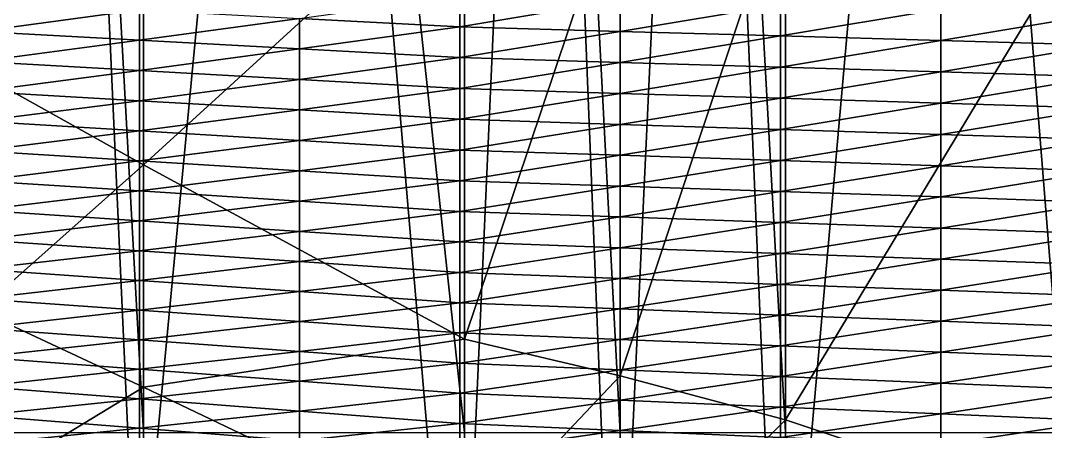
# Model space of a CAD drawing. Header units: metres. Extents: x -3 to 177, y -14 to 14.
# Drawn here: x 40.05 to 46.93, y -9.99 to -7.23 of the extents above; entities that cross this region are included whole.
import ezdxf

# ---------------------------------------------------------------- set-up
doc = ezdxf.new("R2010")
doc.units = ezdxf.units.M
for name, color, linetype, true_color in [('DB_5', 7, 'Continuous', 0x99866a), ('HOLD_5', 7, 'Continuous', 0xdf9582), ('HULL', 7, 'Continuous', 0x528ba5)]:
    doc.layers.add(name, color=color, linetype=linetype, true_color=true_color)

msp = doc.modelspace()

# ---------------------------------------------------------------- linework, layer by layer
at = {"layer": 'DB_5'}
for points in [[(45.1831, 13.2778, 1.75), (47.3363, -13.5797, 1.75), (47.3363, 13.5797, 1.75)], [(44.075, 13.1014, 1.75), (45.1831, -13.2778, 1.75), (45.1831, 13.2778, 1.75)], [(45.1831, 13.2778, 1.75), (45.1831, -13.2778, 1.75), (47.3363, -13.5797, 1.75)], [(43.0298, 12.9247, 1.75), (44.075, -13.1014, 1.75), (44.075, 13.1014, 1.75)], [(44.075, 13.1014, 1.75), (44.075, -13.1014, 1.75), (45.1831, -13.2778, 1.75)], [(40.8766, 12.3189, 1.75), (43.0298, -12.9247, 1.75), (43.0298, 12.9247, 1.75)], [(43.0298, 12.9247, 1.75), (43.0298, -12.9247, 1.75), (44.075, -13.1014, 1.75)], [(39.775, 11.981, 1.75), (40.8766, -12.3189, 1.75), (40.8766, 12.3189, 1.75)], [(40.8766, 12.3189, 1.75), (40.8766, -12.3189, 1.75), (43.0298, -12.9247, 1.75)], [(39.775, 11.981, 1.75), (39.775, -11.981, 1.75), (40.8766, -12.3189, 1.75)], [(39.775, -7.586, 0.35), (39.775, -3.2617), (40.8766, -3.2837)], [(39.775, -7.586, 0.35), (40.8766, -3.2837), (40.8766, -8.2012, 0.35)], [(40.8766, -8.2012, 0.35), (40.8766, -3.2837), (43.0298, -6.2373)], [(40.8766, -8.2012, 0.35), (43.0298, -6.2373), (43.0298, -9.3696, 0.35)], [(43.0298, -9.3696, 0.35), (43.0298, -6.2373), (44.075, -6.2631)], [(43.0298, -9.3696, 0.35), (44.075, -6.2631), (44.075, -9.6152, 0.35)], [(44.075, -9.6152, 0.35), (44.075, -6.2631), (45.1831, -6.2903)], [(44.075, -9.6152, 0.35), (45.1831, -6.2903), (45.1831, -9.911, 0.35)], [(45.1831, -9.911, 0.35), (45.1831, -6.2903), (47.3363, -6.3433)], [(45.1831, -9.911, 0.35), (47.3363, -6.3433), (47.3363, -10.6298, 0.35)], [(39.775, -9.1779, 0.7), (39.775, -7.586, 0.35), (40.8766, -8.2012, 0.35)], [(39.775, -9.1779, 0.7), (40.8766, -8.2012, 0.35), (40.8766, -9.6927, 0.7)], [(40.8766, -9.6927, 0.7), (40.8766, -8.2012, 0.35), (43.0298, -9.3696, 0.35)], [(39.775, -10.3617, 1.05), (39.775, -9.1779, 0.7), (40.8766, -9.6927, 0.7)], [(40.8766, -9.6927, 0.7), (43.0298, -9.3696, 0.35), (43.0298, -10.7202, 0.7)], [(43.0298, -10.7202, 0.7), (43.0298, -9.3696, 0.35), (44.075, -9.6152, 0.35)], [(43.0298, -10.7202, 0.7), (44.075, -9.6152, 0.35), (44.075, -11.0094, 0.7)], [(44.075, -11.0094, 0.7), (44.075, -9.6152, 0.35), (45.1831, -9.911, 0.35)], [(39.775, -10.3617, 1.05), (40.8766, -9.6927, 0.7), (40.8766, -10.831, 1.05)], [(40.8766, -10.831, 1.05), (40.8766, -9.6927, 0.7), (43.0298, -10.7202, 0.7)], [(44.075, -11.0094, 0.7), (45.1831, -9.911, 0.35), (45.1831, -11.3103, 0.7)], [(45.1831, -11.3103, 0.7), (45.1831, -9.911, 0.35), (47.3363, -10.6298, 0.35)]]:
    msp.add_3dface(points, dxfattribs=at)
at = {"layer": 'HOLD_5'}
for points in [[(45.1831, -11.9728, 1.75), (45.1831, 11.9728, 1.75), (47.3363, 12.2751, 1.75)], [(45.1831, -11.9728, 1.75), (47.3363, 12.2751, 1.75), (47.3363, -12.2751, 1.75)], [(44.075, -11.7962, 1.75), (44.075, 11.7962, 1.75), (45.1831, 11.9728, 1.75)], [(44.075, -11.7962, 1.75), (45.1831, 11.9728, 1.75), (45.1831, -11.9728, 1.75)], [(43.0298, -11.6192, 1.75), (43.0298, 11.6192, 1.75), (44.075, 11.7962, 1.75)], [(43.0298, -11.6192, 1.75), (44.075, 11.7962, 1.75), (44.075, -11.7962, 1.75)], [(40.8766, -11.0128, 1.75), (40.8766, 11.0128, 1.75), (43.0298, 11.6192, 1.75)], [(40.8766, -11.0128, 1.75), (43.0298, 11.6192, 1.75), (43.0298, -11.6192, 1.75)], [(39.775, -10.6745, 1.75), (39.775, 10.6745, 1.75), (40.8766, 11.0128, 1.75)], [(39.775, -10.6745, 1.75), (40.8766, 11.0128, 1.75), (40.8766, -11.0128, 1.75)], [(39.775, 9.996, 14.6), (39.775, -9.996, 14.6), (40.8766, -9.996, 14.6)], [(39.775, 9.996, 14.6), (40.8766, -9.996, 14.6), (40.8766, 9.996, 14.6)], [(40.8766, 9.996, 14.6), (40.8766, -9.996, 14.6), (43.0298, -9.996, 14.6)], [(40.8766, 9.996, 14.6), (43.0298, -9.996, 14.6), (43.0298, 9.996, 14.6)], [(43.0298, 9.996, 14.6), (43.0298, -9.996, 14.6), (44.075, -9.996, 14.6)], [(43.0298, 9.996, 14.6), (44.075, -9.996, 14.6), (44.075, 9.996, 14.6)], [(44.075, 9.996, 14.6), (44.075, -9.996, 14.6), (45.1831, -9.996, 14.6)], [(44.075, 9.996, 14.6), (45.1831, -9.996, 14.6), (45.1831, 9.996, 14.6)], [(45.1831, 9.996, 14.6), (45.1831, -9.996, 14.6), (47.3363, -9.996, 14.6)], [(45.1831, 9.996, 14.6), (47.3363, -9.996, 14.6), (47.3363, 9.996, 14.6)]]:
    msp.add_3dface(points, dxfattribs=at)
at = {"layer": 'HULL'}
for points in [[(41.925, -7.219, 0.1159), (43, -7.0677, 0.0214), (43, -7.2751, 0.0358)], [(43, -7.2751, 0.0358), (43, -7.0677, 0.0214), (44.075, -7.0978, 0.0188)], [(39.775, -7.3078, 0.3045), (39.775, -7.1068, 0.2762), (40.85, -7.1629, 0.1961)], [(43, -7.2751, 0.0358), (44.075, -7.0978, 0.0188), (44.075, -7.3061, 0.0313)], [(44.075, -7.3061, 0.0313), (44.075, -7.0978, 0.0188), (45.15, -7.1278, 0.0161)], [(44.075, -7.3061, 0.0313), (45.15, -7.1278, 0.0161), (45.15, -7.3371, 0.0268)], [(45.15, -7.3371, 0.0268), (45.15, -7.1278, 0.0161), (46.225, -7.1578, 0.0134)], [(39.775, -7.3078, 0.3045), (40.85, -7.1629, 0.1961), (40.85, -7.366, 0.2197)], [(40.85, -7.366, 0.2197), (40.85, -7.1629, 0.1961), (41.925, -7.219, 0.1159)], [(40.85, -7.366, 0.2197), (41.925, -7.219, 0.1159), (41.925, -7.4243, 0.135)], [(41.925, -7.4243, 0.135), (41.925, -7.219, 0.1159), (43, -7.2751, 0.0358)], [(45.15, -7.3371, 0.0268), (46.225, -7.1578, 0.0134), (46.225, -7.3681, 0.0224)], [(46.225, -7.3681, 0.0224), (46.225, -7.1578, 0.0134), (47.3, -7.1879, 0.0107)], [(46.225, -7.3681, 0.0224), (47.3, -7.1879, 0.0107), (47.3, -7.399, 0.0179)], [(41.925, -7.4243, 0.135), (43, -7.2751, 0.0358), (43, -7.4825, 0.0502)], [(43, -7.4825, 0.0502), (43, -7.2751, 0.0358), (44.075, -7.3061, 0.0313)], [(39.775, -7.5083, 0.3367), (39.775, -7.3078, 0.3045), (40.85, -7.366, 0.2197)], [(43, -7.4825, 0.0502), (44.075, -7.3061, 0.0313), (44.075, -7.5144, 0.0439)], [(44.075, -7.5144, 0.0439), (44.075, -7.3061, 0.0313), (45.15, -7.3371, 0.0268)], [(44.075, -7.5144, 0.0439), (45.15, -7.3371, 0.0268), (45.15, -7.5463, 0.0376)], [(45.15, -7.5463, 0.0376), (45.15, -7.3371, 0.0268), (46.225, -7.3681, 0.0224)], [(39.775, -7.5083, 0.3367), (40.85, -7.366, 0.2197), (40.85, -7.5687, 0.2479)], [(40.85, -7.5687, 0.2479), (40.85, -7.366, 0.2197), (41.925, -7.4243, 0.135)], [(40.85, -7.5687, 0.2479), (41.925, -7.4243, 0.135), (41.925, -7.6291, 0.1592)], [(41.925, -7.6291, 0.1592), (41.925, -7.4243, 0.135), (43, -7.4825, 0.0502)], [(45.15, -7.5463, 0.0376), (46.225, -7.3681, 0.0224), (46.225, -7.5783, 0.0314)], [(46.225, -7.5783, 0.0314), (46.225, -7.3681, 0.0224), (47.3, -7.399, 0.0179)], [(46.225, -7.5783, 0.0314), (47.3, -7.399, 0.0179), (47.3, -7.6102, 0.0251)], [(41.925, -7.6291, 0.1592), (43, -7.4825, 0.0502), (43, -7.6894, 0.0704)], [(43, -7.6894, 0.0704), (43, -7.4825, 0.0502), (44.075, -7.5144, 0.0439)], [(39.775, -7.7087, 0.371), (39.775, -7.5083, 0.3367), (40.85, -7.5687, 0.2479)], [(43, -7.6894, 0.0704), (44.075, -7.5144, 0.0439), (44.075, -7.7223, 0.0616)], [(44.075, -7.7223, 0.0616), (44.075, -7.5144, 0.0439), (45.15, -7.5463, 0.0376)], [(44.075, -7.7223, 0.0616), (45.15, -7.5463, 0.0376), (45.15, -7.7553, 0.0528)], [(45.15, -7.7553, 0.0528), (45.15, -7.5463, 0.0376), (46.225, -7.5783, 0.0314)], [(39.775, -7.7087, 0.371), (40.85, -7.5687, 0.2479), (40.85, -7.7711, 0.2785)], [(40.85, -7.7711, 0.2785), (40.85, -7.5687, 0.2479), (41.925, -7.6291, 0.1592)], [(40.85, -7.7711, 0.2785), (41.925, -7.6291, 0.1592), (41.925, -7.8336, 0.1861)], [(41.925, -7.8336, 0.1861), (41.925, -7.6291, 0.1592), (43, -7.6894, 0.0704)], [(45.15, -7.7553, 0.0528), (46.225, -7.5783, 0.0314), (46.225, -7.7882, 0.044)], [(46.225, -7.7882, 0.044), (46.225, -7.5783, 0.0314), (47.3, -7.6102, 0.0251)], [(46.225, -7.7882, 0.044), (47.3, -7.6102, 0.0251), (47.3, -7.8211, 0.0352)], [(41.925, -7.8336, 0.1861), (43, -7.6894, 0.0704), (43, -7.896, 0.0937)], [(43, -7.896, 0.0937), (43, -7.6894, 0.0704), (44.075, -7.7223, 0.0616)], [(39.775, -7.9087, 0.4078), (39.775, -7.7087, 0.371), (40.85, -7.7711, 0.2785)], [(43, -7.896, 0.0937), (44.075, -7.7223, 0.0616), (44.075, -7.93, 0.082)], [(44.075, -7.93, 0.082), (44.075, -7.7223, 0.0616), (45.15, -7.7553, 0.0528)], [(44.075, -7.93, 0.082), (45.15, -7.7553, 0.0528), (45.15, -7.9639, 0.0703)], [(45.15, -7.9639, 0.0703), (45.15, -7.7553, 0.0528), (46.225, -7.7882, 0.044)], [(39.775, -7.9087, 0.4078), (40.85, -7.7711, 0.2785), (40.85, -7.9732, 0.3121)], [(40.85, -7.9732, 0.3121), (40.85, -7.7711, 0.2785), (41.925, -7.8336, 0.1861)], [(40.85, -7.9732, 0.3121), (41.925, -7.8336, 0.1861), (41.925, -8.0376, 0.2164)], [(41.925, -8.0376, 0.2164), (41.925, -7.8336, 0.1861), (43, -7.896, 0.0937)], [(45.15, -7.9639, 0.0703), (46.225, -7.7882, 0.044), (46.225, -7.9979, 0.0585)], [(46.225, -7.9979, 0.0585), (46.225, -7.7882, 0.044), (47.3, -7.8211, 0.0352)], [(46.225, -7.9979, 0.0585), (47.3, -7.8211, 0.0352), (47.3, -8.0319, 0.0468)], [(41.925, -8.0376, 0.2164), (43, -7.896, 0.0937), (43, -8.1021, 0.1207)], [(43, -8.1021, 0.1207), (43, -7.896, 0.0937), (44.075, -7.93, 0.082)], [(39.775, -8.1083, 0.4468), (39.775, -7.9087, 0.4078), (40.85, -7.9732, 0.3121)], [(39.775, -8.1083, 0.4468), (40.85, -7.9732, 0.3121), (40.85, -8.1748, 0.3479)], [(40.85, -8.1748, 0.3479), (40.85, -7.9732, 0.3121), (41.925, -8.0376, 0.2164)], [(43, -8.1021, 0.1207), (44.075, -7.93, 0.082), (44.075, -8.1372, 0.1056)], [(44.075, -8.1372, 0.1056), (44.075, -7.93, 0.082), (45.15, -7.9639, 0.0703)], [(44.075, -8.1372, 0.1056), (45.15, -7.9639, 0.0703), (45.15, -8.1722, 0.0905)], [(45.15, -8.1722, 0.0905), (45.15, -7.9639, 0.0703), (46.225, -7.9979, 0.0585)], [(40.85, -8.1748, 0.3479), (41.925, -8.0376, 0.2164), (41.925, -8.2414, 0.249)], [(41.925, -8.2414, 0.249), (41.925, -8.0376, 0.2164), (43, -8.1021, 0.1207)], [(45.15, -8.1722, 0.0905), (46.225, -7.9979, 0.0585), (46.225, -8.2073, 0.0754)], [(46.225, -8.2073, 0.0754), (46.225, -7.9979, 0.0585), (47.3, -8.0319, 0.0468)], [(46.225, -8.2073, 0.0754), (47.3, -8.0319, 0.0468), (47.3, -8.2424, 0.0604)], [(39.775, -8.3077, 0.487), (39.775, -8.1083, 0.4468), (40.85, -8.1748, 0.3479)], [(41.925, -8.2414, 0.249), (43, -8.1021, 0.1207), (43, -8.3079, 0.1501)], [(43, -8.3079, 0.1501), (43, -8.1021, 0.1207), (44.075, -8.1372, 0.1056)], [(39.775, -8.3077, 0.487), (40.85, -8.1748, 0.3479), (40.85, -8.3763, 0.385)], [(40.85, -8.3763, 0.385), (40.85, -8.1748, 0.3479), (41.925, -8.2414, 0.249)], [(43, -8.3079, 0.1501), (44.075, -8.1372, 0.1056), (44.075, -8.3441, 0.1313)], [(44.075, -8.3441, 0.1313), (44.075, -8.1372, 0.1056), (45.15, -8.1722, 0.0905)], [(44.075, -8.3441, 0.1313), (45.15, -8.1722, 0.0905), (45.15, -8.3803, 0.1125)], [(45.15, -8.3803, 0.1125), (45.15, -8.1722, 0.0905), (46.225, -8.2073, 0.0754)], [(40.85, -8.3763, 0.385), (41.925, -8.2414, 0.249), (41.925, -8.4449, 0.2831)], [(41.925, -8.4449, 0.2831), (41.925, -8.2414, 0.249), (43, -8.3079, 0.1501)], [(45.15, -8.3803, 0.1125), (46.225, -8.2073, 0.0754), (46.225, -8.4166, 0.0938)], [(46.225, -8.4166, 0.0938), (46.225, -8.2073, 0.0754), (47.3, -8.2424, 0.0604)], [(46.225, -8.4166, 0.0938), (47.3, -8.2424, 0.0604), (47.3, -8.4528, 0.075)], [(39.775, -8.5062, 0.5316), (39.775, -8.3077, 0.487), (40.85, -8.3763, 0.385)], [(41.925, -8.4449, 0.2831), (43, -8.3079, 0.1501), (43, -8.5134, 0.1812)], [(43, -8.5134, 0.1812), (43, -8.3079, 0.1501), (44.075, -8.3441, 0.1313)], [(39.775, -8.5062, 0.5316), (40.85, -8.3763, 0.385), (40.85, -8.5769, 0.4269)], [(40.85, -8.5769, 0.4269), (40.85, -8.3763, 0.385), (41.925, -8.4449, 0.2831)], [(43, -8.5134, 0.1812), (44.075, -8.3441, 0.1313), (44.075, -8.5508, 0.1586)], [(44.075, -8.5508, 0.1586), (44.075, -8.3441, 0.1313), (45.15, -8.3803, 0.1125)], [(44.075, -8.5508, 0.1586), (45.15, -8.3803, 0.1125), (45.15, -8.5882, 0.1359)], [(45.15, -8.5882, 0.1359), (45.15, -8.3803, 0.1125), (46.225, -8.4166, 0.0938)], [(40.85, -8.5769, 0.4269), (41.925, -8.4449, 0.2831), (41.925, -8.6475, 0.3221)], [(41.925, -8.6475, 0.3221), (41.925, -8.4449, 0.2831), (43, -8.5134, 0.1812)], [(45.15, -8.5882, 0.1359), (46.225, -8.4166, 0.0938), (46.225, -8.6256, 0.1133)], [(46.225, -8.6256, 0.1133), (46.225, -8.4166, 0.0938), (47.3, -8.4528, 0.075)], [(46.225, -8.6256, 0.1133), (47.3, -8.4528, 0.075), (47.3, -8.663, 0.0906)], [(39.775, -8.7046, 0.5768), (39.775, -8.5062, 0.5316), (40.85, -8.5769, 0.4269)], [(41.925, -8.6475, 0.3221), (43, -8.5134, 0.1812), (43, -8.7181, 0.2173)], [(43, -8.7181, 0.2173), (43, -8.5134, 0.1812), (44.075, -8.5508, 0.1586)], [(39.775, -8.7046, 0.5768), (40.85, -8.5769, 0.4269), (40.85, -8.7773, 0.4691)], [(40.85, -8.7773, 0.4691), (40.85, -8.5769, 0.4269), (41.925, -8.6475, 0.3221)], [(43, -8.7181, 0.2173), (44.075, -8.5508, 0.1586), (44.075, -8.7568, 0.1901)], [(44.075, -8.7568, 0.1901), (44.075, -8.5508, 0.1586), (45.15, -8.5882, 0.1359)], [(44.075, -8.7568, 0.1901), (45.15, -8.5882, 0.1359), (45.15, -8.7955, 0.163)], [(45.15, -8.7955, 0.163), (45.15, -8.5882, 0.1359), (46.225, -8.6256, 0.1133)], [(40.85, -8.7773, 0.4691), (41.925, -8.6475, 0.3221), (41.925, -8.8501, 0.3614)], [(41.925, -8.8501, 0.3614), (41.925, -8.6475, 0.3221), (43, -8.7181, 0.2173)], [(45.15, -8.7955, 0.163), (46.225, -8.6256, 0.1133), (46.225, -8.8342, 0.1358)], [(46.225, -8.8342, 0.1358), (46.225, -8.6256, 0.1133), (47.3, -8.663, 0.0906)], [(46.225, -8.8342, 0.1358), (47.3, -8.663, 0.0906), (47.3, -8.8728, 0.1086)], [(39.775, -8.9018, 0.6272), (39.775, -8.7046, 0.5768), (40.85, -8.7773, 0.4691)], [(41.925, -8.8501, 0.3614), (43, -8.7181, 0.2173), (43, -8.9228, 0.2538)], [(43, -8.9228, 0.2538), (43, -8.7181, 0.2173), (44.075, -8.7568, 0.1901)], [(39.775, -8.9018, 0.6272), (40.85, -8.7773, 0.4691), (40.85, -8.9766, 0.5172)], [(40.85, -8.9766, 0.5172), (40.85, -8.7773, 0.4691), (41.925, -8.8501, 0.3614)], [(43, -8.9228, 0.2538), (44.075, -8.7568, 0.1901), (44.075, -8.9628, 0.2221)], [(44.075, -8.9628, 0.2221), (44.075, -8.7568, 0.1901), (45.15, -8.7955, 0.163)], [(44.075, -8.9628, 0.2221), (45.15, -8.7955, 0.163), (45.15, -9.0027, 0.1904)], [(45.15, -9.0027, 0.1904), (45.15, -8.7955, 0.163), (46.225, -8.8342, 0.1358)], [(40.85, -8.9766, 0.5172), (41.925, -8.8501, 0.3614), (41.925, -9.0513, 0.4072)], [(41.925, -9.0513, 0.4072), (41.925, -8.8501, 0.3614), (43, -8.9228, 0.2538)], [(45.15, -9.0027, 0.1904), (46.225, -8.8342, 0.1358), (46.225, -9.0427, 0.1588)], [(46.225, -9.0427, 0.1588), (46.225, -8.8342, 0.1358), (47.3, -8.8728, 0.1086)], [(39.775, -9.0988, 0.6789), (39.775, -8.9018, 0.6272), (40.85, -8.9766, 0.5172)], [(41.925, -9.0513, 0.4072), (43, -8.9228, 0.2538), (43, -9.1261, 0.2971)], [(43, -9.1261, 0.2971), (43, -8.9228, 0.2538), (44.075, -8.9628, 0.2221)], [(46.225, -9.0427, 0.1588), (47.3, -8.8728, 0.1086), (47.3, -9.0826, 0.1271)], [(39.775, -9.0988, 0.6789), (40.85, -8.9766, 0.5172), (40.85, -9.1755, 0.5667)], [(40.85, -9.1755, 0.5667), (40.85, -8.9766, 0.5172), (41.925, -9.0513, 0.4072)], [(43, -9.1261, 0.2971), (44.075, -8.9628, 0.2221), (44.075, -9.1675, 0.2604)], [(44.075, -9.1675, 0.2604), (44.075, -8.9628, 0.2221), (45.15, -9.0027, 0.1904)], [(44.075, -9.1675, 0.2604), (45.15, -9.0027, 0.1904), (45.15, -9.2089, 0.2236)], [(45.15, -9.2089, 0.2236), (45.15, -9.0027, 0.1904), (46.225, -9.0427, 0.1588)], [(40.85, -9.1755, 0.5667), (41.925, -9.0513, 0.4072), (41.925, -9.2523, 0.4545)], [(41.925, -9.2523, 0.4545), (41.925, -9.0513, 0.4072), (43, -9.1261, 0.2971)], [(45.15, -9.2089, 0.2236), (46.225, -9.0427, 0.1588), (46.225, -9.2503, 0.1869)], [(46.225, -9.2503, 0.1869), (46.225, -9.0427, 0.1588), (47.3, -9.0826, 0.1271)], [(39.775, -9.2955, 0.7313), (39.775, -9.0988, 0.6789), (40.85, -9.1755, 0.5667)], [(41.925, -9.2523, 0.4545), (43, -9.1261, 0.2971), (43, -9.329, 0.3423)], [(43, -9.329, 0.3423), (43, -9.1261, 0.2971), (44.075, -9.1675, 0.2604)], [(46.225, -9.2503, 0.1869), (47.3, -9.0826, 0.1271), (47.3, -9.2917, 0.1501)], [(39.775, -9.2955, 0.7313), (40.85, -9.1755, 0.5667), (40.85, -9.3742, 0.6169)], [(40.85, -9.3742, 0.6169), (40.85, -9.1755, 0.5667), (41.925, -9.2523, 0.4545)], [(43, -9.329, 0.3423), (44.075, -9.1675, 0.2604), (44.075, -9.3719, 0.3004)], [(44.075, -9.3719, 0.3004), (44.075, -9.1675, 0.2604), (45.15, -9.2089, 0.2236)], [(44.075, -9.3719, 0.3004), (45.15, -9.2089, 0.2236), (45.15, -9.4148, 0.2586)], [(45.15, -9.4148, 0.2586), (45.15, -9.2089, 0.2236), (46.225, -9.2503, 0.1869)], [(40.85, -9.3742, 0.6169), (41.925, -9.2523, 0.4545), (41.925, -9.453, 0.5024)], [(41.925, -9.453, 0.5024), (41.925, -9.2523, 0.4545), (43, -9.329, 0.3423)], [(45.15, -9.4148, 0.2586), (46.225, -9.2503, 0.1869), (46.225, -9.4577, 0.2167)], [(46.225, -9.4577, 0.2167), (46.225, -9.2503, 0.1869), (47.3, -9.2917, 0.1501)], [(39.775, -9.4914, 0.7869), (39.775, -9.2955, 0.7313), (40.85, -9.3742, 0.6169)], [(41.925, -9.453, 0.5024), (43, -9.329, 0.3423), (43, -9.5318, 0.388)], [(43, -9.5318, 0.388), (43, -9.329, 0.3423), (44.075, -9.3719, 0.3004)], [(46.225, -9.4577, 0.2167), (47.3, -9.2917, 0.1501), (47.3, -9.5007, 0.1748)], [(39.775, -9.4914, 0.7869), (40.85, -9.3742, 0.6169), (40.85, -9.5721, 0.6706)], [(40.85, -9.5721, 0.6706), (40.85, -9.3742, 0.6169), (41.925, -9.453, 0.5024)], [(43, -9.5318, 0.388), (44.075, -9.3719, 0.3004), (44.075, -9.5762, 0.3414)], [(44.075, -9.5762, 0.3414), (44.075, -9.3719, 0.3004), (45.15, -9.4148, 0.2586)], [(44.075, -9.5762, 0.3414), (45.15, -9.4148, 0.2586), (45.15, -9.6206, 0.2948)], [(45.15, -9.6206, 0.2948), (45.15, -9.4148, 0.2586), (46.225, -9.4577, 0.2167)], [(40.85, -9.5721, 0.6706), (41.925, -9.453, 0.5024), (41.925, -9.6529, 0.5543)], [(41.925, -9.6529, 0.5543), (41.925, -9.453, 0.5024), (43, -9.5318, 0.388)], [(45.15, -9.6206, 0.2948), (46.225, -9.4577, 0.2167), (46.225, -9.665, 0.2483)], [(46.225, -9.665, 0.2483), (46.225, -9.4577, 0.2167), (47.3, -9.5007, 0.1748)], [(39.775, -9.6872, 0.8428), (39.775, -9.4914, 0.7869), (40.85, -9.5721, 0.6706)], [(41.925, -9.6529, 0.5543), (43, -9.5318, 0.388), (43, -9.7336, 0.4379)], [(43, -9.7336, 0.4379), (43, -9.5318, 0.388), (44.075, -9.5762, 0.3414)], [(46.225, -9.665, 0.2483), (47.3, -9.5007, 0.1748), (47.3, -9.7095, 0.2017)], [(39.775, -9.6872, 0.8428), (40.85, -9.5721, 0.6706), (40.85, -9.7699, 0.7245)], [(40.85, -9.7699, 0.7245), (40.85, -9.5721, 0.6706), (41.925, -9.6529, 0.5543)], [(43, -9.7336, 0.4379), (44.075, -9.5762, 0.3414), (44.075, -9.7796, 0.3864)], [(44.075, -9.7796, 0.3864), (44.075, -9.5762, 0.3414), (45.15, -9.6206, 0.2948)], [(44.075, -9.7796, 0.3864), (45.15, -9.6206, 0.2948), (45.15, -9.8257, 0.3349)], [(45.15, -9.8257, 0.3349), (45.15, -9.6206, 0.2948), (46.225, -9.665, 0.2483)], [(39.775, -9.8825, 0.9003), (39.775, -9.6872, 0.8428), (40.85, -9.7699, 0.7245)], [(40.85, -9.7699, 0.7245), (41.925, -9.6529, 0.5543), (41.925, -9.8527, 0.6062)], [(41.925, -9.8527, 0.6062), (41.925, -9.6529, 0.5543), (43, -9.7336, 0.4379)], [(45.15, -9.8257, 0.3349), (46.225, -9.665, 0.2483), (46.225, -9.8717, 0.2833)], [(46.225, -9.8717, 0.2833), (46.225, -9.665, 0.2483), (47.3, -9.7095, 0.2017)], [(41.925, -9.8527, 0.6062), (43, -9.7336, 0.4379), (43, -9.9354, 0.4879)], [(43, -9.9354, 0.4879), (43, -9.7336, 0.4379), (44.075, -9.7796, 0.3864)], [(46.225, -9.8717, 0.2833), (47.3, -9.7095, 0.2017), (47.3, -9.9177, 0.2318)], [(39.775, -9.8825, 0.9003), (40.85, -9.7699, 0.7245), (40.85, -9.9673, 0.7801)], [(40.85, -9.9673, 0.7801), (40.85, -9.7699, 0.7245), (41.925, -9.8527, 0.6062)], [(43, -9.9354, 0.4879), (44.075, -9.7796, 0.3864), (44.075, -9.983, 0.4319)], [(44.075, -9.983, 0.4319), (44.075, -9.7796, 0.3864), (45.15, -9.8257, 0.3349)], [(44.075, -9.983, 0.4319), (45.15, -9.8257, 0.3349), (45.15, -10.0306, 0.3759)], [(45.15, -10.0306, 0.3759), (45.15, -9.8257, 0.3349), (46.225, -9.8717, 0.2833)], [(39.775, -10.0775, 0.959), (39.775, -9.8825, 0.9003), (40.85, -9.9673, 0.7801)], [(40.85, -9.9673, 0.7801), (41.925, -9.8527, 0.6062), (41.925, -10.052, 0.6599)], [(41.925, -10.052, 0.6599), (41.925, -9.8527, 0.6062), (43, -9.9354, 0.4879)], [(45.15, -10.0306, 0.3759), (46.225, -9.8717, 0.2833), (46.225, -10.0782, 0.3198)], [(46.225, -10.0782, 0.3198), (46.225, -9.8717, 0.2833), (47.3, -9.9177, 0.2318)], [(39.775, -10.0775, 0.959), (40.85, -9.9673, 0.7801), (40.85, -10.1643, 0.8368)], [(40.85, -10.1643, 0.8368), (40.85, -9.9673, 0.7801), (41.925, -10.052, 0.6599)], [(41.925, -10.052, 0.6599), (43, -9.9354, 0.4879), (43, -10.1367, 0.5397)], [(43, -10.1367, 0.5397), (43, -9.9354, 0.4879), (44.075, -9.983, 0.4319)], [(46.225, -10.0782, 0.3198), (47.3, -9.9177, 0.2318), (47.3, -10.1258, 0.2638)], [(43, -10.1367, 0.5397), (44.075, -9.983, 0.4319), (44.075, -10.1859, 0.4794)], [(44.075, -10.1859, 0.4794), (44.075, -9.983, 0.4319), (45.15, -10.0306, 0.3759)]]:
    msp.add_3dface(points, dxfattribs=at)

doc.saveas('drawing.dxf')
